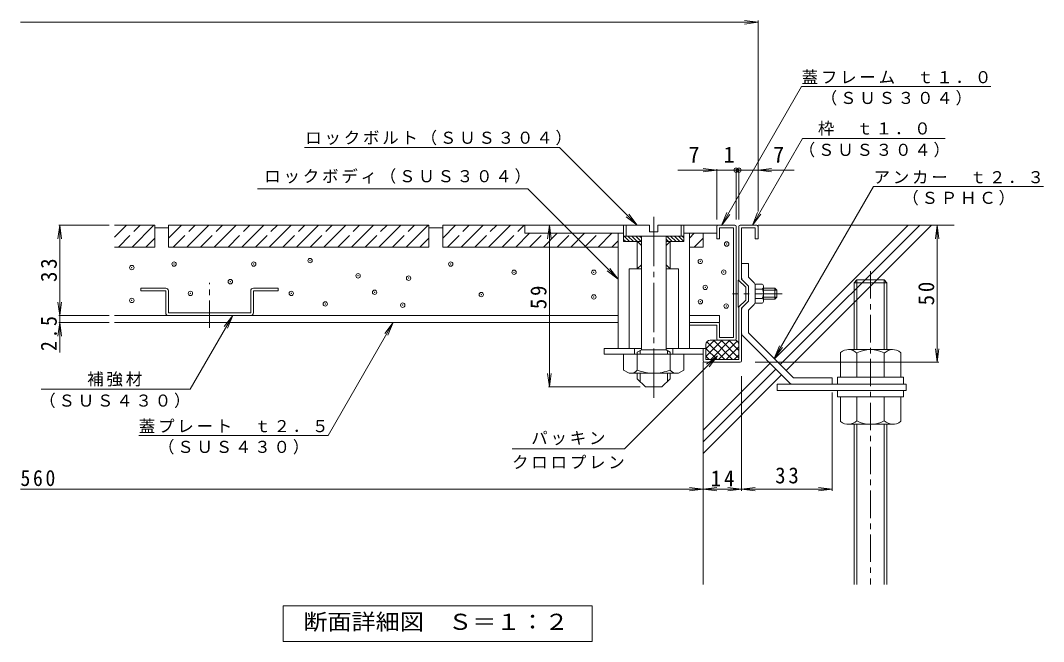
# Model space of a CAD drawing. Units: millimetres on the paper, enlarged 3 times, with parts at other scales. Extents: x -933 to 1138, y -790 to 804.
# Drawn here: x -877 to -317, y -234 to 105 of the extents above; entities that cross this region are included whole.
import ezdxf
from ezdxf.enums import TextEntityAlignment as Align

# ---------------------------------------------------------------- set-up
doc = ezdxf.new("R2010")
doc.units = ezdxf.units.MM
doc.header["$LTSCALE"] = 3
doc.header["$PDMODE"] = 32
doc.header["$PDSIZE"] = 2.4
for name, pattern in [('CHAIN1', [8, 5, -1, 1, -1]), ('CHAIN2', [12, 9, -1, 1, -1]), ('DASHED3', [4, 3, -1])]:
    doc.linetypes.add(name, pattern=pattern)
for name, color, linetype, lineweight in [('D-1', 3, 'Continuous', 9), ('D-2', 6, 'Continuous', 9), ('D-3', 7, 'Continuous', 9), ('D-4', 7, 'Continuous', 9), ('D-6', 6, 'Continuous', 9), ('D-E', 7, 'Continuous', 9), ('D-F', 7, 'Continuous', 9)]:
    doc.layers.add(name, color=color, linetype=linetype, lineweight=lineweight)
doc.styles.add('ＭＳ ゴシック', font='')
doc.styles.get('ＭＳ ゴシック').set_extended_font_data('MS Gothic')

msp = doc.modelspace()

# ---------------------------------------------------------------- linework, layer by layer
at = {"layer": 'D-1', "linetype": 'CHAIN2'}
msp.add_line((-530.635, -101.286), (-530.635, -0.786), dxfattribs=at)
at = {"layer": 'D-1'}
for p, q in [((-803.578, -6.786), (-825.55, -6.786)), ((-653.578, -6.786), (-796.078, -6.786)), ((-532.885, -6.786), (-646.078, -6.786)), ((-601.078, -6.786), (-601.078, -11.286)), ((-547.135, -6.786), (-547.135, -15.786)), ((-545.635, -6.786), (-545.635, -12.786)), ((-532.885, -10.536), (-532.885, -6.786)), ((-528.385, -6.786), (-486.328, -6.786)), ((-515.635, -6.786), (-515.635, -12.786)), ((-514.135, -6.786), (-514.135, -15.786)), ((-496.078, -7.536), (-496.078, -14.286)), ((-485.578, -69.036), (-485.578, -7.536)), ((-547.135, -11.286), (-601.078, -11.286)), ((-550.135, -11.286), (-550.135, -74.286)), ((-514.191, -12.786), (-547.135, -12.786)), ((-545.972, -15.786), (-547.135, -14.623)), ((-537.385, -15.786), (-547.135, -15.786)), ((-543.851, -15.786), (-546.85, -12.786)), ((-541.729, -15.786), (-544.729, -12.786)), ((-537.385, -18.009), (-542.608, -12.786)), ((-537.487, -15.786), (-540.486, -12.786)), ((-539.635, -15.786), (-539.635, -30.786)), ((-539.635, -15.786), (-539.621, -15.799)), ((-537.385, -13.767), (-538.365, -12.786)), ((-537.385, -12.786), (-537.385, -75.036)), ((-523.885, -12.786), (-523.885, -75.036)), ((-522.637, -15.786), (-523.885, -14.539)), ((-514.191, -15.786), (-523.885, -15.786)), ((-521.635, -15.786), (-523.885, -18.036)), ((-520.516, -15.786), (-523.516, -12.786)), ((-521.635, -15.786), (-521.635, -30.786)), ((-518.395, -15.786), (-521.395, -12.786)), ((-516.273, -15.786), (-519.273, -12.786)), ((-514.152, -15.786), (-517.152, -12.786)), ((-514.135, -13.682), (-515.031, -12.786)), ((-496.078, -11.286), (-514.135, -11.286)), ((-511.135, -11.286), (-511.135, -74.286)), ((-494.578, -14.286), (-496.078, -14.286)), ((-537.385, -30.786), (-544.135, -30.786)), ((-544.135, -30.786), (-544.135, -74.286)), ((-539.635, -30.786), (-537.385, -28.536)), ((-521.635, -30.786), (-523.885, -28.536)), ((-517.134, -30.786), (-523.885, -30.786)), ((-517.134, -30.786), (-517.134, -74.286)), ((-825.55, -56.286), (-550.135, -56.286)), ((-550.135, -60.036), (-825.55, -60.036)), ((-494.578, -56.286), (-511.135, -56.286)), ((-494.578, -60.036), (-511.135, -60.036)), ((-496.078, -61.536), (-511.135, -61.536)), ((-496.078, -69.036), (-496.078, -61.536)), ((-494.578, -56.286), (-494.578, -60.036)), ((-494.578, -60.786), (-494.578, -68.286)), ((-486.328, -69.786), (-495.328, -69.786)), ((-537.385, -74.286), (-550.135, -74.286)), ((-511.135, -74.286), (-523.885, -74.286))]:
    msp.add_line(p, q, dxfattribs=at)
at = {"layer": 'D-1', "color": 4, "linetype": 'CHAIN1'}
msp.add_line((-412.074, -31.931), (-412.074, -203.194), dxfattribs=at)
at = {"layer": 'D-1', "color": 4}
for p, q in [((-419.574, -36.786), (-421.074, -38.286)), ((-403.074, -38.286), (-421.074, -38.286)), ((-421.074, -38.286), (-421.074, -74.886)), ((-404.574, -36.786), (-419.574, -36.786)), ((-419.574, -36.786), (-419.574, -74.886)), ((-404.574, -36.786), (-403.074, -38.286)), ((-404.574, -36.786), (-404.574, -74.886)), ((-403.074, -38.286), (-403.074, -74.886)), ((-428.503, -76.441), (-428.503, -89.886)), ((-424.003, -74.886), (-400.003, -74.886)), ((-419.503, -76.741), (-419.503, -89.886)), ((-404.503, -76.741), (-404.503, -89.886)), ((-395.503, -76.441), (-395.503, -89.886)), ((-430.074, -89.886), (-430.074, -93.786)), ((-430.074, -89.886), (-394.074, -89.886)), ((-430.074, -93.786), (-394.074, -93.786)), ((-394.074, -89.886), (-394.074, -93.786)), ((-430.074, -97.236), (-394.074, -97.236)), ((-428.503, -114.13), (-428.503, -100.686)), ((-419.503, -113.831), (-419.503, -100.686)), ((-404.503, -113.831), (-404.503, -100.686)), ((-395.503, -114.13), (-395.503, -100.686)), ((-394.074, -97.236), (-394.074, -100.686)), ((-424.003, -115.686), (-400.003, -115.686)), ((-421.074, -115.686), (-421.074, -203.194)), ((-419.574, -115.686), (-419.574, -203.194)), ((-404.574, -115.686), (-404.574, -203.194)), ((-403.074, -115.686), (-403.074, -203.194))]:
    msp.add_line(p, q, dxfattribs=at)
at = {"layer": 'D-1', "color": 6}
for p, q in [((-392.578, -97.236), (-392.578, -93.786)), ((-463.078, -97.236), (-392.578, -97.236))]:
    msp.add_line(p, q, dxfattribs=at)
at = {"layer": 'D-1'}
for points in [[(-532.885, -10.536), (-528.385, -10.536), (-528.385, -6.786)], [(-487.078, -8.286), (-487.078, -68.286), (-494.578, -68.286)], [(-487.078, -8.286), (-494.578, -8.286), (-494.578, -14.286)]]:
    msp.add_lwpolyline(points, dxfattribs=at)
at = {"layer": 'D-1', "color": 6}
msp.add_lwpolyline([(-463.078, -97.236), (-463.078, -93.786), (-392.578, -93.786)], dxfattribs=at)
at = {"layer": 'D-1', "color": 4}
msp.add_lwpolyline([(-430.074, -97.236), (-430.074, -100.686), (-394.074, -100.686)], dxfattribs=at)
at = {"layer": 'D-1'}
for centre, start, end in [((-495.328, -7.536), 90, 180), ((-486.328, -7.536), 0, 90), ((-495.328, -60.786), 0, 90), ((-495.328, -69.036), 180, 270), ((-486.328, -69.036), 270, 0)]:
    msp.add_arc(centre, 0.75, start, end, dxfattribs=at)
at = {"layer": 'D-1', "color": 4}
for centre, radius, start, end in [((-424.173, -81.683), 6.799, 46.13112, 128.71062), ((-412.056, -91.335), 16.449, 62.83269, 117.16737), ((-399.833, -81.683), 6.799, 51.28938, 133.86888), ((-424.173, -108.889), 6.799, 231.28938, 313.86888), ((-412.056, -99.237), 16.449, 242.83263, 297.16731), ((-399.833, -108.889), 6.799, 226.13112, 308.71062)]:
    msp.add_arc(centre, radius, start, end, dxfattribs=at)
at = {"layer": 'D-2'}
for p, q in [((-484.078, -7.536), (-484.078, -37.036)), ((-483.328, -6.786), (-474.328, -6.786)), ((-482.578, -8.286), (-475.078, -8.286)), ((-482.578, -36.415), (-482.578, -8.286)), ((-475.078, -8.286), (-475.078, -14.286)), ((-473.578, -7.536), (-473.578, -14.286)), ((-475.078, -14.286), (-473.578, -14.286)), ((-478.828, -27.786), (-482.578, -27.786)), ((-478.828, -35.286), (-478.828, -27.786)), ((-484.481, -51.577), (-484.481, -36.995)), ((-484.225, -36.888), (-480.328, -40.786)), ((-482.578, -36.415), (-478.828, -40.165)), ((-475.737, -38.377), (-478.828, -35.286)), ((-471.328, -39.036), (-475.078, -39.036)), ((-480.328, -40.786), (-480.328, -47.786)), ((-478.828, -40.165), (-478.828, -48.407)), ((-471.328, -41.738), (-475.078, -41.738)), ((-470.578, -48.185), (-470.578, -40.387)), ((-464.416, -41.286), (-470.578, -41.286)), ((-463.366, -42.336), (-470.578, -42.336)), ((-463.366, -42.336), (-464.416, -41.286)), ((-464.416, -41.286), (-464.416, -47.286)), ((-463.366, -42.336), (-463.366, -46.236)), ((-484.225, -51.683), (-480.328, -47.786)), ((-482.578, -52.157), (-478.828, -48.407)), ((-475.737, -50.195), (-478.828, -53.286)), ((-471.328, -46.833), (-475.078, -46.833)), ((-463.366, -46.236), (-470.578, -46.236)), ((-464.416, -47.286), (-470.578, -47.286)), ((-463.366, -46.236), (-464.416, -47.286)), ((-484.078, -51.536), (-484.078, -80.286)), ((-482.578, -52.157), (-482.578, -81.036)), ((-478.828, -65.631), (-478.828, -53.286)), ((-454.122, -90.336), (-478.828, -65.631)), ((-493.171, -69.786), (-502.078, -78.693)), ((-497.413, -69.786), (-502.078, -74.451)), ((-502.078, -72.036), (-502.078, -80.286)), ((-491.777, -80.286), (-501.515, -70.548)), ((-486.328, -69.786), (-499.828, -69.786)), ((-488.928, -69.786), (-499.428, -80.286)), ((-487.534, -80.286), (-498.034, -69.786)), ((-485.07, -70.17), (-495.185, -80.286)), ((-484.078, -79.5), (-493.791, -69.786)), ((-484.078, -75.257), (-489.549, -69.786)), ((-456.211, -93.127), (-481.919, -67.419)), ((-557.692, -74.286), (-557.692, -77.286)), ((-557.692, -74.286), (-537.385, -74.286)), ((-557.692, -77.286), (-503.578, -77.286)), ((-547.135, -77.286), (-547.135, -86.054)), ((-541.135, -77.286), (-541.135, -74.286)), ((-537.385, -75.036), (-539.635, -76.335)), ((-539.635, -77.286), (-539.635, -76.335)), ((-539.635, -77.286), (-539.635, -86.054)), ((-538.135, -77.286), (-538.135, -75.469)), ((-523.885, -75.036), (-537.385, -75.036)), ((-523.885, -74.286), (-502.078, -74.286)), ((-523.885, -75.036), (-521.635, -76.335)), ((-523.135, -77.286), (-523.135, -75.469)), ((-521.635, -77.286), (-521.635, -76.335)), ((-521.635, -77.286), (-521.635, -86.054)), ((-520.135, -77.286), (-520.135, -74.286)), ((-514.135, -77.286), (-514.135, -86.054)), ((-503.578, -81.036), (-503.578, -74.286)), ((-496.02, -80.286), (-502.078, -74.228)), ((-484.078, -73.421), (-490.943, -80.286)), ((-484.078, -77.664), (-486.7, -80.286)), ((-502.828, -81.786), (-483.328, -81.786)), ((-500.262, -80.286), (-502.078, -78.47)), ((-502.078, -80.286), (-484.078, -80.286)), ((-544.135, -87.786), (-547.135, -86.054)), ((-544.135, -87.786), (-517.134, -87.786)), ((-539.635, -90.786), (-539.635, -87.786)), ((-538.135, -92.286), (-538.135, -87.786)), ((-523.135, -92.286), (-523.135, -87.786)), ((-517.134, -87.786), (-514.135, -86.054)), ((-535.135, -95.286), (-539.635, -90.786)), ((-454.62, -93.786), (-433.078, -93.786)), ((-433.078, -90.336), (-454.122, -90.336)), ((-433.078, -90.336), (-433.078, -93.786)), ((-535.135, -95.286), (-526.134, -95.286))]:
    msp.add_line(p, q, dxfattribs=at)
at = {"layer": 'D-2', "linetype": 'CHAIN1'}
msp.add_line((-460.366, -44.286), (-487.481, -44.286), dxfattribs=at)
at = {"layer": 'D-2'}
for points in [[(-471.328, -49.536), (-475.078, -49.536), (-475.078, -39.036)], [(-526.134, -95.286), (-521.635, -90.786), (-521.635, -87.786)]]:
    msp.add_lwpolyline(points, dxfattribs=at)
for centre, radius, start, end in [((-483.328, -7.536), 0.75, 90, 180), ((-474.328, -7.536), 0.75, 0, 90), ((-484.331, -36.995), 0.15, 45.04254, 180), ((-480.328, -35.483), 2.25, 180, 225), ((-477.328, -39.968), 2.25, 0, 45), ((-472.17, -40.387), 1.592, 301.93629, 58.0667), ((-475.279, -44.286), 4.702, 327.19112, 32.80862), ((-477.328, -48.604), 2.25, 315, 0), ((-472.17, -48.185), 1.592, 301.9333, 58.06371), ((-484.331, -51.577), 0.15, 180, 314.95746), ((-480.328, -53.089), 2.25, 135, 180), ((-480.328, -65.828), 2.25, 180, 225), ((-499.828, -72.036), 2.25, 90, 180), ((-486.328, -72.036), 2.25, 0, 90), ((-502.828, -81.036), 0.75, 180, 270), ((-483.328, -81.036), 0.75, 270, 0), ((-543.183, -83.286), 4.5, 270.00015, 322.04065), ((-530.382, -62.227), 25.56, 248.7785, 269.43475), ((-530.887, -62.227), 25.56, 270.56525, 291.2215), ((-518.087, -83.286), 4.5, 217.95935, 269.99985), ((-518.087, -83.286), 4.5, 270.00015, 270.00017), ((-454.62, -91.536), 2.25, 225, 270)]:
    msp.add_arc(centre, radius, start, end, dxfattribs=at)
at = {"layer": 'D-3'}
for p, q in [((-825.55, -13.322), (-819.014, -6.786)), ((-816.013, -18.786), (-804.013, -6.786)), ((-803.578, -6.786), (-803.578, -18.786)), ((-796.078, -8.286), (-803.578, -8.286)), ((-796.078, -13.851), (-789.013, -6.786)), ((-796.078, -18.786), (-796.078, -6.786)), ((-786.013, -18.786), (-774.013, -6.786)), ((-771.013, -18.786), (-759.013, -6.786)), ((-756.013, -18.786), (-744.013, -6.786)), ((-741.013, -18.786), (-729.013, -6.786)), ((-726.013, -18.786), (-714.013, -6.786)), ((-711.013, -18.786), (-699.013, -6.786)), ((-696.013, -18.786), (-684.013, -6.786)), ((-681.013, -18.786), (-669.013, -6.786)), ((-666.013, -18.786), (-654.013, -6.786)), ((-653.578, -18.786), (-653.578, -6.786)), ((-646.078, -8.286), (-653.578, -8.286)), ((-646.078, -13.851), (-639.013, -6.786)), ((-646.078, -6.786), (-646.078, -18.786)), ((-636.013, -18.786), (-624.013, -6.786)), ((-621.013, -18.786), (-609.013, -6.786)), ((-606.013, -18.786), (-598.513, -11.286)), ((-591.013, -18.786), (-583.513, -11.286)), ((-576.013, -18.786), (-568.513, -11.286)), ((-561.013, -18.786), (-553.513, -11.286)), ((-511.135, -13.908), (-508.513, -11.286)), ((-503.578, -11.286), (-503.578, -18.786)), ((-803.578, -18.786), (-825.55, -18.786)), ((-653.578, -18.786), (-796.078, -18.786)), ((-550.135, -18.786), (-646.078, -18.786)), ((-503.578, -18.786), (-511.135, -18.786))]:
    msp.add_line(p, q, dxfattribs=at)
at = {"layer": 'D-3', "linetype": 'DASHED3'}
for p, q in [((-823.513, -18.786), (-811.513, -6.786)), ((-793.513, -18.786), (-781.513, -6.786)), ((-778.513, -18.786), (-766.513, -6.786)), ((-763.513, -18.786), (-751.513, -6.786)), ((-748.513, -18.786), (-736.513, -6.786)), ((-733.513, -18.786), (-721.513, -6.786)), ((-718.513, -18.786), (-706.513, -6.786)), ((-703.513, -18.786), (-691.513, -6.786)), ((-688.513, -18.786), (-676.513, -6.786)), ((-673.513, -18.786), (-661.513, -6.786)), ((-643.513, -18.786), (-631.513, -6.786)), ((-628.513, -18.786), (-616.513, -6.786)), ((-613.513, -18.786), (-601.513, -6.786)), ((-808.513, -18.786), (-803.578, -13.851)), ((-658.513, -18.786), (-653.578, -13.851)), ((-598.513, -18.786), (-591.013, -11.286)), ((-583.513, -18.786), (-576.013, -11.286)), ((-568.513, -18.786), (-561.013, -11.286)), ((-553.513, -18.786), (-550.135, -15.408)), ((-508.513, -18.786), (-503.578, -13.851))]:
    msp.add_line(p, q, dxfattribs=at)
at = {"layer": 'D-3'}
for p in [(-490.747, -17.134), (-793.047, -28.102), (-749.428, -28.102), (-718.638, -26.178), (-641.663, -28.102), (-505.17, -26.676), (-816.14, -30.027), (-692.338, -34.517), (-607.024, -32.593), (-563.405, -32.593), (-492.312, -32.522), (-762.257, -37.724), (-664.755, -35.8), (-784.067, -44.139), (-728.901, -44.139), (-683.357, -43.497), (-624.985, -44.781), (-502.484, -40.868), (-816.14, -47.988), (-710.299, -49.912), (-667.963, -50.554), (-563.405, -46.063), (-505.092, -48.693), (-491.008, -51.041)]:
    msp.add_point(p, dxfattribs=at)
at = {"layer": 'D-4'}
for p, q in [((-877.057, 104.079), (-473.578, 104.079)), ((-473.578, 104.079), (-481.014, 105.058)), ((-473.578, 104.079), (-481.014, 103.1)), ((-473.578, 0.714), (-473.578, 105.058)), ((-375.587, -6.786), (-376.566, -14.222)), ((-375.587, -6.786), (-375.587, -81.786)), ((-375.587, -6.786), (-374.608, -14.222)), ((-811.123, -42.786), (-811.123, -41.286)), ((-797.623, -41.286), (-811.123, -41.286)), ((-797.623, -42.786), (-811.123, -42.786)), ((-797.623, -54.786), (-797.623, -42.786)), ((-796.123, -42.786), (-796.123, -54.786)), ((-751.123, -42.786), (-751.123, -54.786)), ((-749.622, -41.286), (-736.122, -41.286)), ((-736.122, -42.786), (-749.622, -42.786)), ((-749.622, -54.786), (-749.622, -42.786)), ((-736.122, -42.786), (-736.122, -41.286)), ((-751.123, -54.786), (-796.123, -54.786)), ((-375.587, -81.786), (-376.566, -74.35)), ((-375.587, -81.786), (-374.608, -74.35)), ((-475.078, -81.786), (-374.608, -81.786)), ((-482.578, -89.286), (-482.578, -152.107)), ((-433.078, -98.286), (-433.078, -152.028)), ((-503.578, -151.128), (-511.014, -150.149)), ((-503.578, -151.128), (-496.142, -150.149)), ((-482.578, -151.128), (-490.014, -150.149)), ((-482.578, -151.128), (-475.142, -150.149)), ((-433.078, -151.128), (-440.514, -150.149)), ((-877.057, -151.128), (-503.578, -151.128)), ((-503.578, -151.128), (-511.014, -152.107)), ((-503.578, -151.128), (-496.142, -152.107)), ((-482.578, -151.128), (-433.078, -151.128)), ((-482.578, -151.128), (-475.142, -152.107)), ((-433.078, -151.128), (-440.514, -152.107))]:
    msp.add_line(p, q, dxfattribs=at)
at = {"layer": 'D-4', "linetype": 'CHAIN1'}
msp.add_line((-773.623, -63.036), (-773.623, -38.286), dxfattribs=at)
at = {"layer": 'D-4'}
msp.add_lwpolyline([(-503.578, -151.128), (-482.578, -151.128), (-490.014, -152.107)], dxfattribs=at)
at = {"layer": 'D-4', "color": 2}
msp.add_lwpolyline([(-733.293, -234.432), (-733.293, -214.932), (-564.379, -214.932), (-564.379, -234.432)], close=True, dxfattribs=at)
at = {"layer": 'D-4'}
for centre, start, end in [((-797.623, -42.786), 0, 90), ((-749.622, -42.786), 90, 180), ((-796.123, -54.786), 180, 270), ((-751.123, -54.786), 270, 0)]:
    msp.add_arc(centre, 1.5, start, end, dxfattribs=at)
at = {"layer": 'D-6'}
for p, q in [((-366.293, -6.786), (-473.578, -6.786)), ((-464.583, -79.902), (-391.467, -6.786)), ((-461.401, -83.084), (-385.103, -6.786)), ((-458.219, -86.266), (-378.739, -6.786)), ((-503.578, -81.786), (-503.578, -203.194)), ((-503.578, -118.897), (-467.022, -82.342)), ((-503.578, -125.261), (-463.84, -85.524)), ((-503.578, -131.625), (-460.658, -88.706))]:
    msp.add_line(p, q, dxfattribs=at)
at = {"layer": 'D-E'}
for p, q in [((-493.551, -6.927), (-449.736, 68.965)), ((-346.235, 68.965), (-449.736, 68.965)), ((-476.691, -6.786), (-449.332, 40.6)), ((-371.285, 40.6), (-449.332, 40.6)), ((-721.68, 35.68), (-582.153, 35.68)), ((-539.688, -6.786), (-582.153, 35.68)), ((-599.494, 12.957), (-747.47, 12.957)), ((-550.135, -36.402), (-599.494, 12.957)), ((-464.725, -79.733), (-410.402, 14.356)), ((-317.402, 14.356), (-410.402, 14.356)), ((-493.551, -6.927), (-490.681, 0.002)), ((-476.691, -6.786), (-473.82, 0.143)), ((-539.688, -6.786), (-545.638, -2.22)), ((-539.688, -6.786), (-544.253, -0.836)), ((-493.551, -6.927), (-488.986, -0.977)), ((-476.691, -6.786), (-472.125, -0.836)), ((-550.135, -36.402), (-556.085, -31.836)), ((-550.135, -36.402), (-554.7, -30.452)), ((-760.972, -56.286), (-765.538, -62.236)), ((-760.972, -56.286), (-763.842, -63.215)), ((-673.159, -60.036), (-708.812, -121.789)), ((-673.159, -60.036), (-677.724, -65.986)), ((-673.159, -60.036), (-676.029, -66.965)), ((-495.743, -78.254), (-546.627, -129.138)), ((-495.743, -78.254), (-501.693, -82.819)), ((-495.743, -78.254), (-500.308, -84.204)), ((-464.725, -79.733), (-461.855, -72.804)), ((-464.725, -79.733), (-460.159, -73.783)), ((-708.812, -121.789), (-812.312, -121.789)), ((-546.627, -129.138), (-608.127, -129.138))]:
    msp.add_line(p, q, dxfattribs=at)
msp.add_lwpolyline([(-760.972, -56.286), (-784.18, -96.483), (-865.711, -96.483)], dxfattribs=at)
at = {"layer": 'D-F'}
for p, q in [((-485.578, 23.214), (-517.521, 23.214)), ((-496.078, 23.214), (-503.514, 24.193)), ((-496.078, 23.214), (-503.514, 22.235)), ((-496.078, -3.786), (-496.078, 23.814)), ((-485.578, -3.786), (-485.578, 23.814)), ((-484.078, 23.214), (-485.578, 23.214)), ((-484.078, -3.786), (-484.078, 23.814)), ((-484.078, 23.214), (-453.817, 23.214)), ((-473.578, 23.214), (-466.142, 24.193)), ((-473.578, 23.214), (-466.142, 22.235)), ((-855.55, -6.786), (-856.529, -14.222)), ((-828.55, -6.786), (-856.15, -6.786)), ((-855.55, -56.286), (-855.55, -6.786)), ((-855.55, -6.786), (-854.571, -14.222)), ((-587.691, -6.786), (-588.671, -14.222)), ((-587.691, -95.286), (-587.691, -6.786)), ((-587.691, -6.786), (-586.713, -14.222)), ((-855.55, -56.286), (-856.529, -48.85)), ((-855.55, -56.286), (-854.571, -48.85)), ((-855.55, -60.036), (-856.529, -67.472)), ((-828.55, -56.286), (-856.15, -56.286)), ((-828.55, -60.036), (-856.15, -60.036)), ((-855.55, -56.286), (-855.55, -76.422)), ((-855.55, -60.036), (-854.571, -67.472)), ((-587.691, -95.286), (-588.671, -87.85)), ((-587.691, -95.286), (-586.713, -87.85)), ((-538.135, -95.286), (-588.292, -95.286))]:
    msp.add_line(p, q, dxfattribs=at)
for p in [(-485.578, 23.214), (-484.078, 23.214)]:
    msp.add_point(p, dxfattribs=at)

# ---------------------------------------------------------------- texts
at = {"layer": 'D-4', "color": 2, "style": 'ＭＳ ゴシック', "width": 1.1}
msp.add_text('断面詳細図\u3000Ｓ＝１：２', height=8.798, dxfattribs=at).set_placement((-722.336, -230.682), align=Align.BOTTOM_LEFT)
at = {"layer": 'D-4', "color": 2, "insert": (-377.087, -50.661), "char_height": 8.798, "attachment_point": 7, "rotation": 90, "style": 'ＭＳ ゴシック'}
msp.add_mtext('\\T1.27;\\W0.95;50', dxfattribs=at)
at = {"layer": 'D-4', "color": 2, "char_height": 8.798, "attachment_point": 7, "style": 'ＭＳ ゴシック'}
for s, insert in [('\\T1.27;\\W0.95;33', (-464.203, -148.128)), ('\\T1.27;\\W0.9;560', (-877.057, -149.567)), ('\\T1.27;\\W0.95;14', (-499.453, -149.628))]:
    msp.add_mtext(s, dxfattribs=dict(at, insert=insert))
at = {"layer": 'D-E', "char_height": 6.598, "attachment_point": 7, "style": 'ＭＳ ゴシック'}
for s, insert in [('\\T1.17;蓋フレーム\u3000ｔ１．０', (-449.735, 70.376)), ('\\T1.17;（ＳＵＳ３０４）', (-439.236, 58.554)), ('\\T1.17;ロックボルト（ＳＵＳ３０４）', (-721.291, 36.805)), ('\\T1.17;枠\u3000ｔ１．０', (-440.802, 42.011)), ('\\T1.17;（ＳＵＳ３０４）', (-451.302, 30.189)), ('\\T1.17;ロックボディ（ＳＵＳ３０４）', (-743.668, 15.77)), ('\\T1.17;アンカー\u3000ｔ２．３', (-410.402, 15.766)), ('\\T1.17;（ＳＰＨＣ）', (-394.653, 3.945)), ('\\T1.17;補強材', (-840.535, -95.072)), ('\\T1.17;（ＳＵＳ４３０）', (-866.785, -106.893)), ('\\T1.17;蓋プレート\u3000ｔ２．５', (-812.312, -120.378)), ('\\T1.17;パッキン', (-597.627, -127.137)), ('\\T1.17;（ＳＵＳ４３０）', (-801.812, -132.2)), ('\\T1.17;クロロプレン', (-608.127, -140.138))]:
    msp.add_mtext(s, dxfattribs=dict(at, insert=insert))
at = {"layer": 'D-F', "color": 2, "style": 'ＭＳ ゴシック'}
for s, p in [('7', (-511.562, 24.714)), ('1', (-492.401, 24.714)), ('7', (-465.277, 24.714))]:
    msp.add_text(s, height=8.798, dxfattribs=at).set_placement(p, align=Align.BOTTOM_LEFT)
at = {"layer": 'D-F', "color": 2, "char_height": 8.798, "attachment_point": 7, "rotation": 90, "style": 'ＭＳ ゴシック'}
for s, insert in [('\\T1.27;\\W0.95;33', (-857.05, -37.911)), ('\\T1.27;\\W0.95;59', (-589.192, -52.754)), ('\\T1.27;\\W0.9;2.5', (-857.05, -75.621))]:
    msp.add_mtext(s, dxfattribs=dict(at, insert=insert))

doc.saveas('drawing.dxf')
